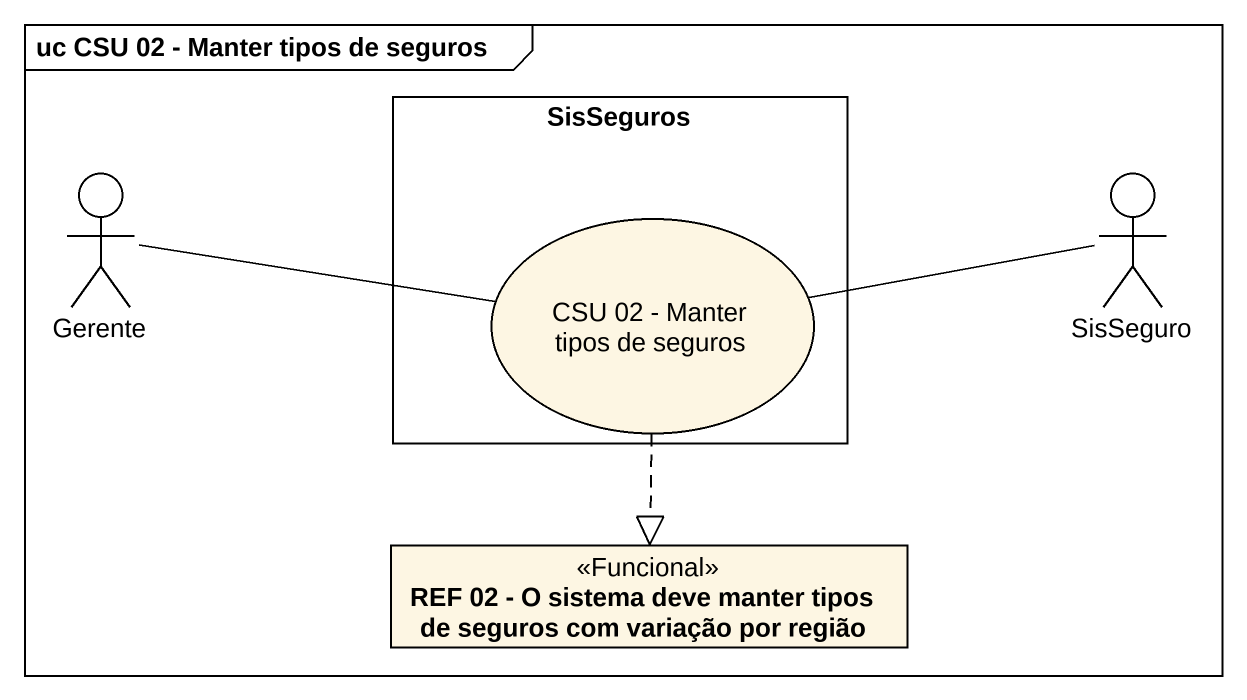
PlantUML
@startuml
mainframe uc CSU 02 - Manter tipos de seguros
allowmixing
hide circle
hide empty members
rectangle SisSeguros {
  usecase "CSU 02 - Manter tipos de seguros" as CSU_02_Manter_tipos_de
}
actor Gerente
actor SisSeguro
class "REF 02 - O sistema deve manter tipos de seguros com variação por região" as REF_02_O_sistema_deve <<Funcional>>
Gerente -right- CSU_02_Manter_tipos_de
CSU_02_Manter_tipos_de ..|> REF_02_O_sistema_deve
SisSeguro -left- CSU_02_Manter_tipos_de
@enduml
